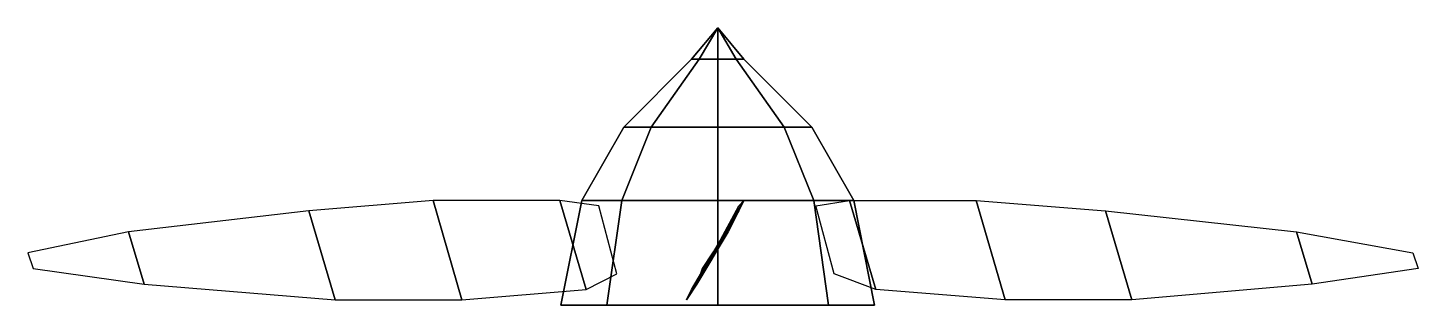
# Model space of a CAD drawing. Extents: x -1.32 to 1.34, y 3.8 to 4.33.
import ezdxf

# ---------------------------------------------------------------- set-up
doc = ezdxf.new("R2010")
doc.units = 0
doc.layers.add('PROPELLER', color=1, linetype='CONTINUOUS')

msp = doc.modelspace()

# ---------------------------------------------------------------- linework, layer by layer
at = {"layer": 'PROPELLER'}
for points in [[(-0.0354, 4.27, -0.0354), (-0.05, 4.27), (0, 4.33)], [(-0.05, 4.27), (-0.0354, 4.27, 0.0354), (0, 4.33)], [(0, 4.27, -0.05), (-0.0354, 4.27, -0.0354), (0, 4.33)], [(-0.0354, 4.27, 0.0354), (0, 4.27, 0.05), (0, 4.33)], [(0.05, 4.27), (0.0354, 4.27, -0.0354), (0, 4.33)], [(0.0354, 4.27, -0.0354), (0, 4.27, -0.05), (0, 4.33)], [(0, 4.27, 0.05), (0.0354, 4.27, 0.0354), (0, 4.33)], [(0.0354, 4.27, 0.0354), (0.05, 4.27), (0, 4.33)], [(-0.1273, 4.14, -0.1273), (-0.18, 4.14), (-0.05, 4.27), (-0.0354, 4.27, -0.0354)], [(-0.18, 4.14), (-0.1273, 4.14, 0.1273), (-0.0354, 4.27, 0.0354), (-0.05, 4.27)], [(0, 4.14, -0.18), (-0.1273, 4.14, -0.1273), (-0.0354, 4.27, -0.0354), (0, 4.27, -0.05)], [(-0.1273, 4.14, 0.1273), (0, 4.14, 0.18), (0, 4.27, 0.05), (-0.0354, 4.27, 0.0354)], [(0.1273, 4.14, -0.1273), (0, 4.14, -0.18), (0, 4.27, -0.05), (0.0354, 4.27, -0.0354)], [(0, 4.14, 0.18), (0.1273, 4.14, 0.1273), (0.0354, 4.27, 0.0354), (0, 4.27, 0.05)], [(0.18, 4.14), (0.1273, 4.14, -0.1273), (0.0354, 4.27, -0.0354), (0.05, 4.27)], [(0.1273, 4.14, 0.1273), (0.18, 4.14), (0.05, 4.27), (0.0354, 4.27, 0.0354)], [(-0.1838, 4, -0.1838), (-0.26, 4), (-0.18, 4.14), (-0.1273, 4.14, -0.1273)], [(-0.26, 4), (-0.1838, 4, 0.1838), (-0.1273, 4.14, 0.1273), (-0.18, 4.14)], [(0, 4, -0.26), (-0.1838, 4, -0.1838), (-0.1273, 4.14, -0.1273), (0, 4.14, -0.18)], [(-0.1838, 4, 0.1838), (0, 4, 0.26), (0, 4.14, 0.18), (-0.1273, 4.14, 0.1273)], [(0.1838, 4, -0.1838), (0, 4, -0.26), (0, 4.14, -0.18), (0.1273, 4.14, -0.1273)], [(0, 4, 0.26), (0.1838, 4, 0.1838), (0.1273, 4.14, 0.1273), (0, 4.14, 0.18)], [(0.26, 4), (0.1838, 4, -0.1838), (0.1273, 4.14, -0.1273), (0.18, 4.14)], [(0.1838, 4, 0.1838), (0.26, 4), (0.18, 4.14), (0.1273, 4.14, 0.1273)], [(-0.7321, 3.81, 0.492), (-0.4896, 3.81, 0.352), (-0.5446, 4, 0.2567), (-0.7821, 3.98, 0.4054)], [(-0.4896, 3.81, 0.352), (-0.2521, 3.83, 0.2033), (-0.3021, 4, 0.1167), (-0.5446, 4, 0.2567)], [(-0.2521, 3.83, 0.2033), (-0.1928, 3.86, 0.146), (-0.2278, 3.99, 0.0854), (-0.3021, 4, 0.1167)], [(-0.2121, 3.8, -0.2121), (-0.3, 3.8), (-0.26, 4), (-0.1838, 4, -0.1838)], [(-0.3, 3.8), (-0.2121, 3.8, 0.2121), (-0.1838, 4, 0.1838), (-0.26, 4)], [(0, 3.8, -0.3), (-0.2121, 3.8, -0.2121), (-0.1838, 4, -0.1838), (0, 4, -0.26)], [(-0.2121, 3.8, 0.2121), (0, 3.8, 0.3), (0, 4, 0.26), (-0.1838, 4, 0.1838)], [(-0.06, 3.81, -0.6), (-0.05, 3.83, -0.32), (0.05, 4, -0.32), (0.05, 4, -0.6)], [(-0.06, 3.81, -0.88), (-0.06, 3.81, -0.6), (0.05, 4, -0.6), (0.04, 3.98, -0.88)], [(-0.05, 3.83, -0.32), (-0.03, 3.86, -0.24), (0.04, 3.99, -0.24), (0.05, 4, -0.32)], [(0.2121, 3.8, -0.2121), (0, 3.8, -0.3), (0, 4, -0.26), (0.1838, 4, -0.1838)], [(0, 3.8, 0.3), (0.2121, 3.8, 0.2121), (0.1838, 4, 0.1838), (0, 4, 0.26)], [(0.3, 3.8), (0.2121, 3.8, -0.2121), (0.1838, 4, -0.1838), (0.26, 4)], [(0.2121, 3.8, 0.2121), (0.3, 3.8), (0.26, 4), (0.1838, 4, 0.1838)], [(0.3021, 3.83, 0.1167), (0.2228, 3.86, 0.094), (0.1878, 3.99, 0.1546), (0.2521, 4, 0.2033)], [(0.5496, 3.81, 0.248), (0.3021, 3.83, 0.1167), (0.2521, 4, 0.2033), (0.4946, 4, 0.3433)], [(0.7921, 3.81, 0.388), (0.5496, 3.81, 0.248), (0.4946, 4, 0.3433), (0.7421, 3.98, 0.4746)], [(-1.0972, 3.84, 0.6796), (-0.7321, 3.81, 0.492), (-0.7821, 3.98, 0.4054), (-1.1272, 3.94, 0.6277)], [(-0.04, 3.84, -1.29), (-0.06, 3.81, -0.88), (0.04, 3.98, -0.88), (0.02, 3.94, -1.29)], [(1.1372, 3.84, 0.6104), (0.7921, 3.81, 0.388), (0.7421, 3.98, 0.4746), (1.1072, 3.94, 0.6623)], [(-1.31, 3.87, 0.791), (-1.0972, 3.84, 0.6796), (-1.1272, 3.94, 0.6277), (-1.32, 3.9, 0.7737)], [(-0.03, 3.87, -1.53), (-0.04, 3.84, -1.29), (0.02, 3.94, -1.29), (-0.01, 3.9, -1.53)], [(1.34, 3.87, 0.739), (1.1372, 3.84, 0.6104), (1.1072, 3.94, 0.6623), (1.33, 3.9, 0.7563)]]:
    msp.add_3dface(points, dxfattribs=at)

doc.saveas('drawing.dxf')
